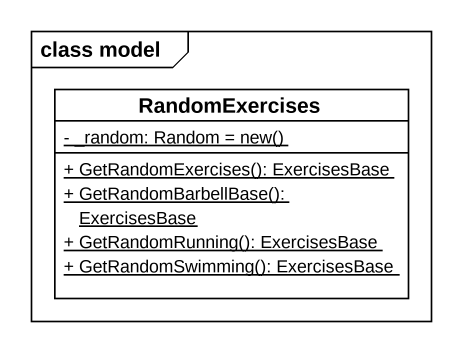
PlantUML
@startuml
mainframe class model
hide circle
hide empty members
skinparam classAttributeIconSize 0
class RandomExercises {
  {static} {field} - _random: Random = new()
  {static} + GetRandomExercises(): ExercisesBase
  {static} + GetRandomBarbellBase(): ExercisesBase
  {static} + GetRandomRunning(): ExercisesBase
  {static} + GetRandomSwimming(): ExercisesBase
}
@enduml
